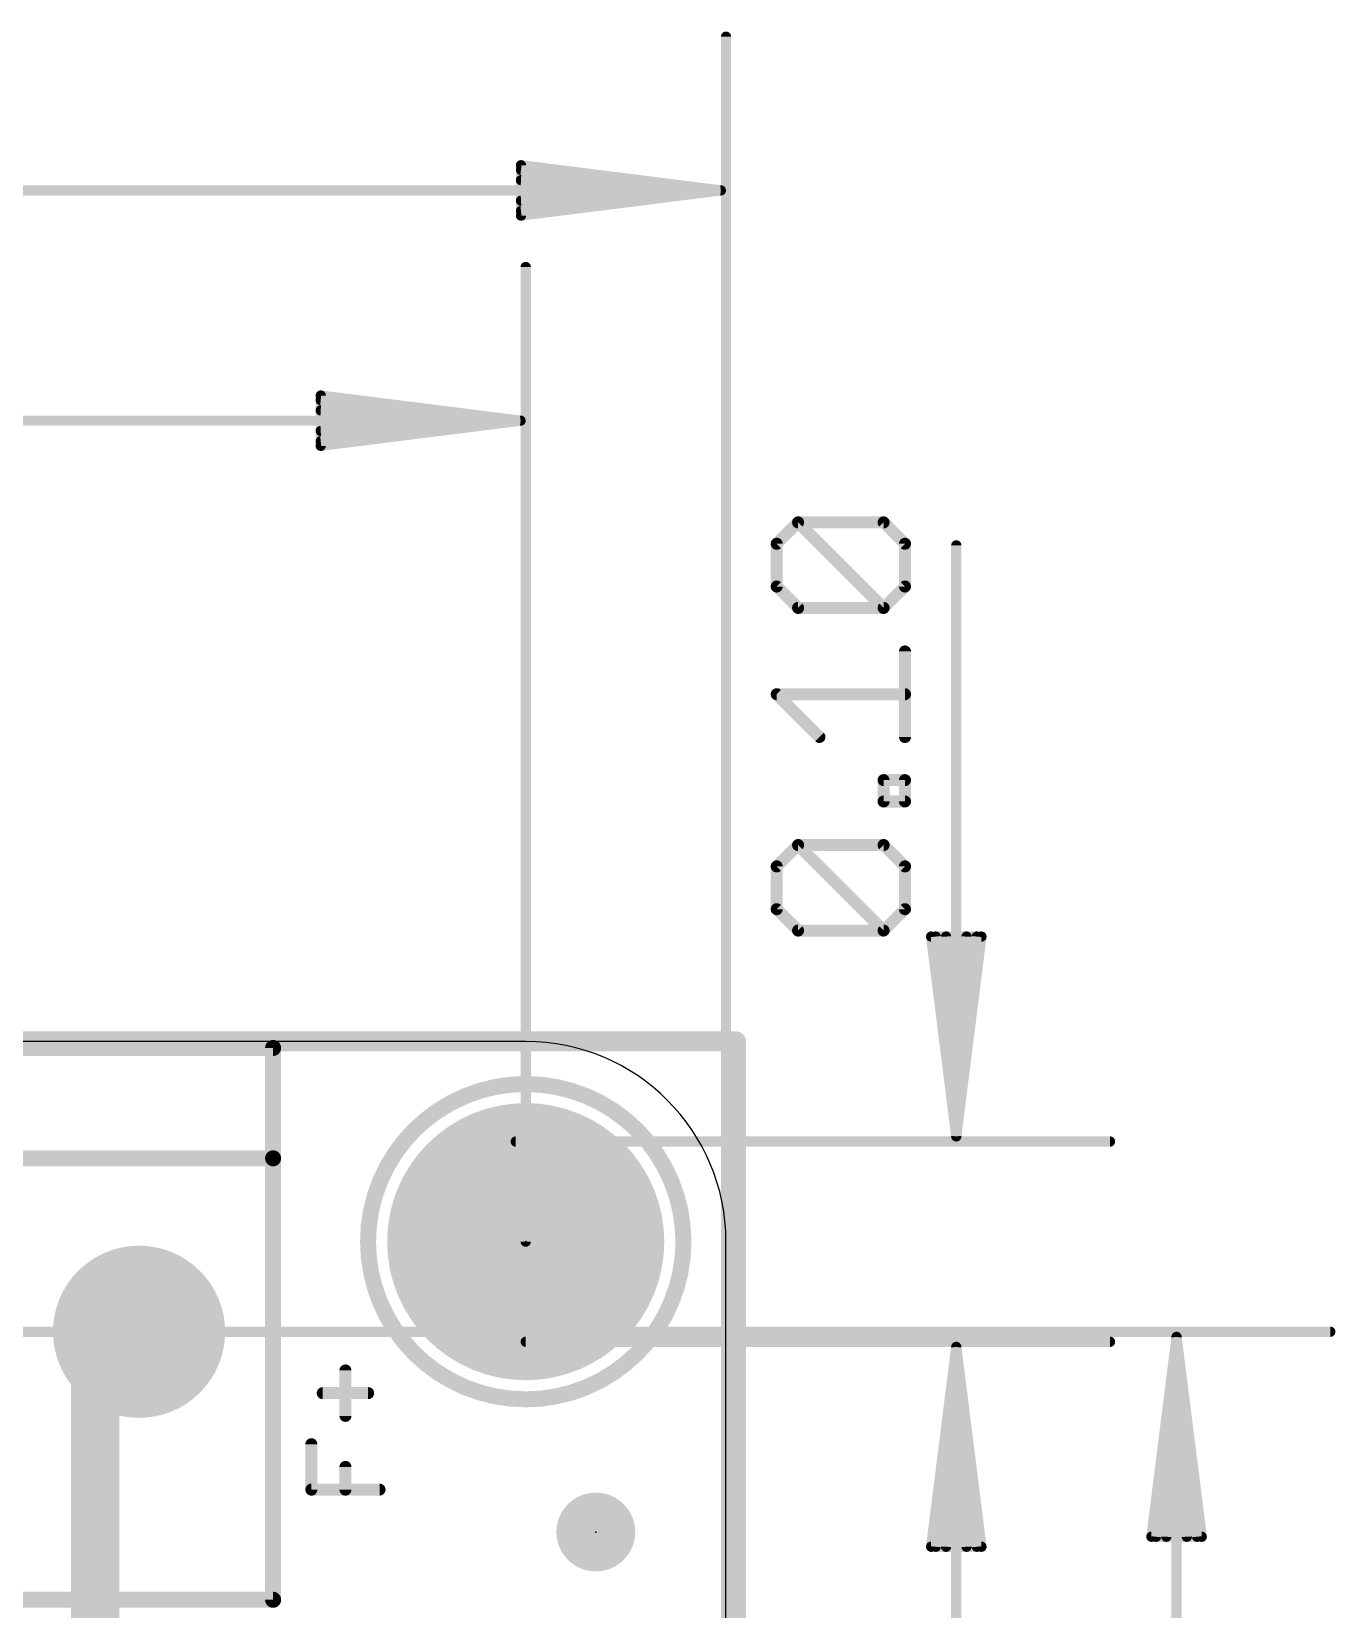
# Model space of a CAD drawing. Extents: x -11.4 to 33.1, y -5.3 to 41.1.
# Drawn here: x 16.59 to 33.13, y 20.73 to 40.75 of the extents above; entities that cross this region are included whole.
import ezdxf

# ---------------------------------------------------------------- set-up
doc = ezdxf.new("R2010")
doc.units = 0
for name, color, linetype in [('1', 12, 'CONTINUOUS'), ('16', 132, 'CONTINUOUS'), ('17', 110, 'CONTINUOUS'), ('20', 53, 'CONTINUOUS'), ('21', 40, 'CONTINUOUS'), ('23', 40, 'CONTINUOUS'), ('47', 253, 'CONTINUOUS')]:
    doc.layers.add(name, color=color, linetype=linetype)

# ---------------------------------------------------------------- blocks, each defined once
blk = doc.blocks.new('PIE')
at = {"const_width": 0.5}
blk.add_lwpolyline([(0, -0.25, 1), (0, 0.25, 1), (0, -0.25)], format="xyb", dxfattribs=at)
blk = doc.blocks.new('ROUNDP')
at = {"const_width": 0.5}
blk.add_lwpolyline([(0, -0.25, 1), (0, 0.25, 1), (0, -0.25)], format="xyb", dxfattribs=at)

msp = doc.modelspace()

# ---------------------------------------------------------------- linework, layer by layer
at = {"layer": '1'}
for points, const_width in [([(0, 27.94), (25.527, 27.94)], 0.254), ([(25.527, 27.94), (25.527, 0)], 0.254), ([(17.956, 24.257), (17.399, 23.7)], 0.6096), ([(17.399, 23.7), (17.399, 19.05)], 0.6096)]:
    msp.add_lwpolyline(points, dxfattribs=dict(at, const_width=const_width))
for points, const_width in [([(25.5905, 27.94, 1), (25.4635, 27.94)], 0.127), ([(25.527, 27.8765, 1), (25.527, 28.0035)], 0.127), ([(18.0638, 24.1492, 1), (17.8482, 24.3648)], 0.3048), ([(17.2912, 23.8078, 1), (17.5068, 23.5922)], 0.3048), ([(17.5514, 23.7, 1), (17.2466, 23.7)], 0.3048)]:
    msp.add_lwpolyline(points, format="xyb", dxfattribs=dict(at, const_width=const_width))
at = {"layer": '16', "const_width": 0.254}
for points in [[(0, 27.94), (25.527, 27.94)], [(25.527, 27.94), (25.527, 0)]]:
    msp.add_lwpolyline(points, dxfattribs=at)
at = {"layer": '16', "const_width": 0.127}
for points in [[(25.5905, 27.94, 1), (25.4635, 27.94)], [(25.527, 27.8765, 1), (25.527, 28.0035)]]:
    msp.add_lwpolyline(points, format="xyb", dxfattribs=at)
at = {"layer": '20'}
for p, q in [((22.86, 27.94), (2.54, 27.94)), ((25.4, 2.54), (25.4, 25.4))]:
    msp.add_line(p, q, dxfattribs=at)
msp.add_arc((22.86, 25.4), 2.54, 0, 90, dxfattribs=at)
at = {"layer": '21'}
for points, const_width in [([(19.656, 27.857), (12.656, 27.857)], 0.2032), ([(19.656, 26.457), (19.656, 27.857)], 0.2032), ([(19.656, 26.457), (12.656, 26.457)], 0.2032), ([(19.656, 20.857), (19.656, 26.457)], 0.2032), ([(20.5736, 23.1902), (20.5736, 23.7664)], 0.1524), ([(20.2855, 23.4783), (20.8617, 23.4783)], 0.1524), ([(20.1415, 22.2547), (20.1415, 22.8309)], 0.1524), ([(20.5736, 22.2547), (20.5736, 22.5428)], 0.1524), ([(21.0058, 22.2547), (20.1415, 22.2547)], 0.1524), ([(12.656, 20.857), (19.656, 20.857)], 0.2032)]:
    msp.add_lwpolyline(points, dxfattribs=dict(at, const_width=const_width))
for points, const_width in [([(19.7068, 27.857, 1), (19.6052, 27.857)], 0.1016), ([(19.656, 27.8062, 1), (19.656, 27.9078)], 0.1016), ([(22.86, 23.4, 1), (22.86, 27.4, 1), (22.86, 23.4)], 0.2032), ([(19.7068, 26.457, 1), (19.6052, 26.457)], 0.1016), ([(19.6052, 26.457, 1), (19.7068, 26.457)], 0.1016), ([(19.656, 26.4062, 1), (19.656, 26.5078)], 0.1016), ([(20.6117, 23.7664, 1), (20.5355, 23.7664)], 0.0762), ([(20.2855, 23.5164, 1), (20.2855, 23.4402)], 0.0762), ([(20.8617, 23.4402, 1), (20.8617, 23.5164)], 0.0762), ([(20.5355, 23.1902, 1), (20.6117, 23.1902)], 0.0762), ([(20.1796, 22.8309, 1), (20.1034, 22.8309)], 0.0762), ([(20.6117, 22.5428, 1), (20.5355, 22.5428)], 0.0762), ([(20.1415, 22.2928, 1), (20.1415, 22.2166)], 0.0762), ([(20.1034, 22.2547, 1), (20.1796, 22.2547)], 0.0762), ([(20.5355, 22.2547, 1), (20.6117, 22.2547)], 0.0762), ([(21.0058, 22.2166, 1), (21.0058, 22.2928)], 0.0762), ([(19.6052, 20.857, 1), (19.7068, 20.857)], 0.1016), ([(19.656, 20.8062, 1), (19.656, 20.9078)], 0.1016)]:
    msp.add_lwpolyline(points, format="xyb", dxfattribs=dict(at, const_width=const_width))
at = {"layer": '23'}
for p in [(22.86, 25.4), (23.749, 21.717)]:
    msp.add_point(p, dxfattribs=at)
at = {"layer": '47'}
for points, const_width in [([(25.4, 12.954), (25.4, 40.685)], 0.13), ([(25.335, 38.735), (22.8, 39.0542)], 0.13), ([(22.8, 39.0542), (22.8, 38.4158)], 0.13), ([(25.335, 38.735), (22.8, 38.995)], 0.13), ([(25.335, 38.735), (22.8, 38.865)], 0.13), ([(0.065, 38.735), (25.335, 38.735)], 0.13), ([(22.8, 38.4158), (25.335, 38.735)], 0.13), ([(22.8, 38.605), (25.335, 38.735)], 0.13), ([(22.8, 38.475), (25.335, 38.735)], 0.13), ([(22.86, 25.4), (22.86, 37.764)], 0.13), ([(22.795, 35.814), (20.26, 36.1332)], 0.13), ([(20.26, 36.1332), (20.26, 35.4948)], 0.13), ([(22.795, 35.814), (20.26, 36.074)], 0.13), ([(0.065, 35.814), (22.795, 35.814)], 0.13), ([(22.795, 35.814), (20.26, 35.944)], 0.13), ([(20.26, 35.4948), (22.795, 35.814)], 0.13), ([(20.26, 35.684), (22.795, 35.814)], 0.13), ([(20.26, 35.554), (22.795, 35.814)], 0.13), ([(26.0433, 34.2526), (26.3145, 34.5237)], 0.1524), ([(26.3145, 34.5237), (27.3991, 34.5237)], 0.1524), ([(27.3991, 33.4391), (26.3145, 34.5237)], 0.1524), ([(27.3991, 34.5237), (27.6703, 34.2526)], 0.1524), ([(26.0433, 33.7103), (26.0433, 34.2526)], 0.1524), ([(27.6703, 34.2526), (27.6703, 33.7103)], 0.1524), ([(28.321, 26.735), (28.321, 34.2328)], 0.13), ([(26.3145, 33.4391), (26.0433, 33.7103)], 0.1524), ([(27.6703, 33.7103), (27.3991, 33.4391)], 0.1524), ([(27.3991, 33.4391), (26.3145, 33.4391)], 0.1524), ([(27.6703, 31.8019), (27.6703, 32.8866)], 0.1524), ([(26.5856, 31.8019), (26.0433, 32.3443)], 0.1524), ([(26.0433, 32.3443), (27.6703, 32.3443)], 0.1524), ([(27.3991, 30.9834), (27.3991, 31.2545)], 0.1524), ([(27.3991, 31.2545), (27.6703, 31.2545)], 0.1524), ([(27.6703, 31.2545), (27.6703, 30.9834)], 0.1524), ([(27.6703, 30.9834), (27.3991, 30.9834)], 0.1524), ([(26.0433, 30.1597), (26.3145, 30.4309)], 0.1524), ([(26.3145, 30.4309), (27.3991, 30.4309)], 0.1524), ([(27.3991, 29.3462), (26.3145, 30.4309)], 0.1524), ([(27.3991, 30.4309), (27.6703, 30.1597)], 0.1524), ([(26.0433, 29.6174), (26.0433, 30.1597)], 0.1524), ([(27.6703, 30.1597), (27.6703, 29.6174)], 0.1524), ([(26.3145, 29.3462), (26.0433, 29.6174)], 0.1524), ([(27.6703, 29.6174), (27.3991, 29.3462)], 0.1524), ([(27.3991, 29.3462), (26.3145, 29.3462)], 0.1524), ([(28.321, 26.735), (28.0018, 29.27)], 0.13), ([(28.0018, 29.27), (28.6402, 29.27)], 0.13), ([(28.321, 26.735), (28.061, 29.27)], 0.13), ([(28.321, 26.735), (28.191, 29.27)], 0.13), ([(28.6402, 29.27), (28.321, 26.735)], 0.13), ([(28.451, 29.27), (28.321, 26.735)], 0.13), ([(28.581, 29.27), (28.321, 26.735)], 0.13), ([(22.733, 26.67), (30.271, 26.67)], 0.13), ([(16.256, 24.257), (33.065, 24.257)], 0.13), ([(31.115, 24.192), (30.7958, 21.657)], 0.13), ([(31.115, 24.192), (30.855, 21.657)], 0.13), ([(31.115, 24.192), (30.985, 21.657)], 0.13), ([(31.115, 0.065), (31.115, 24.192)], 0.13), ([(31.4342, 21.657), (31.115, 24.192)], 0.13), ([(31.245, 21.657), (31.115, 24.192)], 0.13), ([(31.375, 21.657), (31.115, 24.192)], 0.13), ([(22.86, 24.13), (30.271, 24.13)], 0.13), ([(28.321, 24.065), (28.0018, 21.53)], 0.13), ([(28.321, 24.065), (28.061, 21.53)], 0.13), ([(28.321, 24.065), (28.191, 21.53)], 0.13), ([(28.321, 24.065), (28.321, 18.93)], 0.13), ([(28.6402, 21.53), (28.321, 24.065)], 0.13), ([(28.451, 21.53), (28.321, 24.065)], 0.13), ([(28.581, 21.53), (28.321, 24.065)], 0.13), ([(30.7958, 21.657), (31.4342, 21.657)], 0.13), ([(28.0018, 21.53), (28.6402, 21.53)], 0.13)]:
    msp.add_lwpolyline(points, dxfattribs=dict(at, const_width=const_width))
for points, const_width in [([(25.4325, 40.685, 1), (25.3675, 40.685)], 0.065), ([(22.8041, 39.0865, 1), (22.7959, 39.022)], 0.065), ([(22.8325, 39.0542, 1), (22.7675, 39.0542)], 0.065), ([(22.8033, 39.0273, 1), (22.7967, 38.9627)], 0.065), ([(22.8017, 38.8975, 1), (22.7983, 38.8325)], 0.065), ([(22.7983, 38.6375, 1), (22.8017, 38.5725)], 0.065), ([(25.3391, 38.7028, 1), (25.3309, 38.7672)], 0.065), ([(25.3309, 38.7028, 1), (25.3391, 38.7672)], 0.065), ([(25.3383, 38.7027, 1), (25.3317, 38.7673)], 0.065), ([(25.3317, 38.7027, 1), (25.3383, 38.7673)], 0.065), ([(25.3333, 38.7025, 1), (25.3367, 38.7675)], 0.065), ([(25.3367, 38.7025, 1), (25.3333, 38.7675)], 0.065), ([(25.335, 38.7025, 1), (25.335, 38.7675)], 0.065), ([(22.7967, 38.5073, 1), (22.8033, 38.4427)], 0.065), ([(22.7959, 38.448, 1), (22.8041, 38.3835)], 0.065), ([(22.7675, 38.4158, 1), (22.8325, 38.4158)], 0.065), ([(22.8925, 37.764, 1), (22.8275, 37.764)], 0.065), ([(20.2641, 36.1655, 1), (20.2559, 36.101)], 0.065), ([(20.2925, 36.1332, 1), (20.2275, 36.1332)], 0.065), ([(20.2633, 36.1063, 1), (20.2567, 36.0417)], 0.065), ([(20.2617, 35.9765, 1), (20.2583, 35.9115)], 0.065), ([(22.7991, 35.7818, 1), (22.7909, 35.8462)], 0.065), ([(22.7909, 35.7818, 1), (22.7991, 35.8462)], 0.065), ([(22.7983, 35.7817, 1), (22.7917, 35.8463)], 0.065), ([(22.7917, 35.7817, 1), (22.7983, 35.8463)], 0.065), ([(22.7933, 35.7815, 1), (22.7967, 35.8465)], 0.065), ([(22.7967, 35.7815, 1), (22.7933, 35.8465)], 0.065), ([(22.795, 35.7815, 1), (22.795, 35.8465)], 0.065), ([(20.2583, 35.7165, 1), (20.2617, 35.6515)], 0.065), ([(20.2567, 35.5863, 1), (20.2633, 35.5217)], 0.065), ([(20.2559, 35.527, 1), (20.2641, 35.4625)], 0.065), ([(20.2275, 35.4948, 1), (20.2925, 35.4948)], 0.065), ([(26.3414, 34.5507, 1), (26.2875, 34.4968)], 0.0762), ([(26.3145, 34.5618, 1), (26.3145, 34.4856)], 0.0762), ([(26.3414, 34.4968, 1), (26.2875, 34.5507)], 0.0762), ([(27.4261, 34.5507, 1), (27.3722, 34.4968)], 0.0762), ([(27.3991, 34.4856, 1), (27.3991, 34.5618)], 0.0762), ([(26.0814, 34.2526, 1), (26.0052, 34.2526)], 0.0762), ([(26.0164, 34.2795, 1), (26.0703, 34.2256)], 0.0762), ([(27.7084, 34.2526, 1), (27.6322, 34.2526)], 0.0762), ([(27.6434, 34.2256, 1), (27.6972, 34.2795)], 0.0762), ([(28.3535, 34.2328, 1), (28.2885, 34.2328)], 0.065), ([(26.0703, 33.7372, 1), (26.0164, 33.6833)], 0.0762), ([(26.0052, 33.7103, 1), (26.0814, 33.7103)], 0.0762), ([(27.6322, 33.7103, 1), (27.7084, 33.7103)], 0.0762), ([(27.6972, 33.6833, 1), (27.6434, 33.7372)], 0.0762), ([(26.3145, 33.4772, 1), (26.3145, 33.401)], 0.0762), ([(26.2875, 33.4121, 1), (26.3414, 33.466)], 0.0762), ([(27.3722, 33.466, 1), (27.4261, 33.4121)], 0.0762), ([(27.3722, 33.4121, 1), (27.4261, 33.466)], 0.0762), ([(27.3991, 33.401, 1), (27.3991, 33.4772)], 0.0762), ([(27.7084, 32.8866, 1), (27.6322, 32.8866)], 0.0762), ([(26.0703, 32.3712, 1), (26.0164, 32.3173)], 0.0762), ([(26.0433, 32.3824, 1), (26.0433, 32.3062)], 0.0762), ([(27.6703, 32.3062, 1), (27.6703, 32.3824)], 0.0762), ([(26.5587, 31.775, 1), (26.6126, 31.8289)], 0.0762), ([(27.6322, 31.8019, 1), (27.7084, 31.8019)], 0.0762), ([(27.4372, 31.2545, 1), (27.361, 31.2545)], 0.0762), ([(27.3991, 31.2926, 1), (27.3991, 31.2164)], 0.0762), ([(27.7084, 31.2545, 1), (27.6322, 31.2545)], 0.0762), ([(27.6703, 31.2164, 1), (27.6703, 31.2926)], 0.0762), ([(27.3991, 31.0215, 1), (27.3991, 30.9453)], 0.0762), ([(27.6703, 30.9453, 1), (27.6703, 31.0215)], 0.0762), ([(27.361, 30.9834, 1), (27.4372, 30.9834)], 0.0762), ([(27.6322, 30.9834, 1), (27.7084, 30.9834)], 0.0762), ([(26.3414, 30.4578, 1), (26.2875, 30.4039)], 0.0762), ([(26.3145, 30.469, 1), (26.3145, 30.3928)], 0.0762), ([(26.3414, 30.4039, 1), (26.2875, 30.4578)], 0.0762), ([(27.4261, 30.4578, 1), (27.3722, 30.4039)], 0.0762), ([(27.3991, 30.3928, 1), (27.3991, 30.469)], 0.0762), ([(26.0814, 30.1597, 1), (26.0052, 30.1597)], 0.0762), ([(26.0164, 30.1866, 1), (26.0703, 30.1328)], 0.0762), ([(27.7084, 30.1597, 1), (27.6322, 30.1597)], 0.0762), ([(27.6434, 30.1328, 1), (27.6972, 30.1866)], 0.0762), ([(26.0703, 29.6443, 1), (26.0164, 29.5904)], 0.0762), ([(26.0052, 29.6174, 1), (26.0814, 29.6174)], 0.0762), ([(27.6322, 29.6174, 1), (27.7084, 29.6174)], 0.0762), ([(27.6972, 29.5904, 1), (27.6434, 29.6443)], 0.0762), ([(26.3145, 29.3843, 1), (26.3145, 29.3081)], 0.0762), ([(26.2875, 29.3193, 1), (26.3414, 29.3731)], 0.0762), ([(27.3722, 29.3731, 1), (27.4261, 29.3193)], 0.0762), ([(27.3722, 29.3193, 1), (27.4261, 29.3731)], 0.0762), ([(27.3991, 29.3081, 1), (27.3991, 29.3843)], 0.0762), ([(28.034, 29.2741, 1), (27.9695, 29.2659)], 0.065), ([(28.0018, 29.3025, 1), (28.0018, 29.2375)], 0.065), ([(28.0933, 29.2733, 1), (28.0287, 29.2667)], 0.065), ([(28.2235, 29.2717, 1), (28.1585, 29.2683)], 0.065), ([(28.4835, 29.2683, 1), (28.4185, 29.2717)], 0.065), ([(28.6133, 29.2667, 1), (28.5487, 29.2733)], 0.065), ([(28.6725, 29.2659, 1), (28.608, 29.2741)], 0.065), ([(28.6402, 29.2375, 1), (28.6402, 29.3025)], 0.065), ([(22.733, 26.7025, 1), (22.733, 26.6375)], 0.065), ([(28.2888, 26.7391, 1), (28.3532, 26.7309)], 0.065), ([(28.2887, 26.7383, 1), (28.3533, 26.7317)], 0.065), ([(28.2885, 26.7333, 1), (28.3535, 26.7367)], 0.065), ([(28.2885, 26.7367, 1), (28.3535, 26.7333)], 0.065), ([(28.2885, 26.735, 1), (28.3535, 26.735)], 0.065), ([(28.2887, 26.7317, 1), (28.3533, 26.7383)], 0.065), ([(28.2888, 26.7309, 1), (28.3532, 26.7391)], 0.065), ([(30.271, 26.6375, 1), (30.271, 26.7025)], 0.065), ([(22.8275, 25.4, 1), (22.8925, 25.4)], 0.065), ([(31.1475, 24.192, 1), (31.0825, 24.192)], 0.065), ([(31.1472, 24.1961, 1), (31.0828, 24.1879)], 0.065), ([(31.1475, 24.1903, 1), (31.0825, 24.1937)], 0.065), ([(31.1475, 24.1937, 1), (31.0825, 24.1903)], 0.065), ([(31.1473, 24.1953, 1), (31.0827, 24.1887)], 0.065), ([(31.1473, 24.1887, 1), (31.0827, 24.1953)], 0.065), ([(31.1472, 24.1879, 1), (31.0828, 24.1961)], 0.065), ([(33.065, 24.2245, 1), (33.065, 24.2895)], 0.065), ([(22.86, 24.1625, 1), (22.86, 24.0975)], 0.065), ([(28.3535, 24.065, 1), (28.2885, 24.065)], 0.065), ([(28.3532, 24.0691, 1), (28.2888, 24.0609)], 0.065), ([(28.3535, 24.0633, 1), (28.2885, 24.0667)], 0.065), ([(28.3535, 24.0667, 1), (28.2885, 24.0633)], 0.065), ([(28.3533, 24.0683, 1), (28.2887, 24.0617)], 0.065), ([(28.3533, 24.0617, 1), (28.2887, 24.0683)], 0.065), ([(28.3532, 24.0609, 1), (28.2888, 24.0691)], 0.065), ([(30.271, 24.0975, 1), (30.271, 24.1625)], 0.065), ([(30.7635, 21.6611, 1), (30.828, 21.6529)], 0.065), ([(30.7958, 21.6895, 1), (30.7958, 21.6245)], 0.065), ([(30.8227, 21.6603, 1), (30.8873, 21.6537)], 0.065), ([(30.9525, 21.6587, 1), (31.0175, 21.6553)], 0.065), ([(31.2125, 21.6553, 1), (31.2775, 21.6587)], 0.065), ([(31.3427, 21.6537, 1), (31.4073, 21.6603)], 0.065), ([(31.402, 21.6529, 1), (31.4665, 21.6611)], 0.065), ([(31.4342, 21.6245, 1), (31.4342, 21.6895)], 0.065), ([(27.9695, 21.5341, 1), (28.034, 21.5259)], 0.065), ([(28.0018, 21.5625, 1), (28.0018, 21.4975)], 0.065), ([(28.0287, 21.5333, 1), (28.0933, 21.5267)], 0.065), ([(28.1585, 21.5317, 1), (28.2235, 21.5283)], 0.065), ([(28.4185, 21.5283, 1), (28.4835, 21.5317)], 0.065), ([(28.5487, 21.5267, 1), (28.6133, 21.5333)], 0.065), ([(28.608, 21.5259, 1), (28.6725, 21.5341)], 0.065), ([(28.6402, 21.4975, 1), (28.6402, 21.5625)], 0.065)]:
    msp.add_lwpolyline(points, format="xyb", dxfattribs=dict(at, const_width=const_width))

# ---------------------------------------------------------------- block references
at = {"layer": '1'}
msp.add_blockref('PIE', (23.749, 21.717), dxfattribs=at)
at = {"layer": '17', "xscale": 3.516, "yscale": 3.516}
msp.add_blockref('ROUNDP', (22.86, 25.4), dxfattribs=at)
msp.add_blockref('ROUNDP', (22.86, 25.4), dxfattribs=at)
at = {"layer": '17', "xscale": 2.1844, "yscale": 2.1844, "rotation": 180}
msp.add_blockref('ROUNDP', (17.956, 24.257), dxfattribs=at)
msp.add_blockref('ROUNDP', (17.956, 24.257), dxfattribs=at)

doc.saveas('drawing.dxf')
